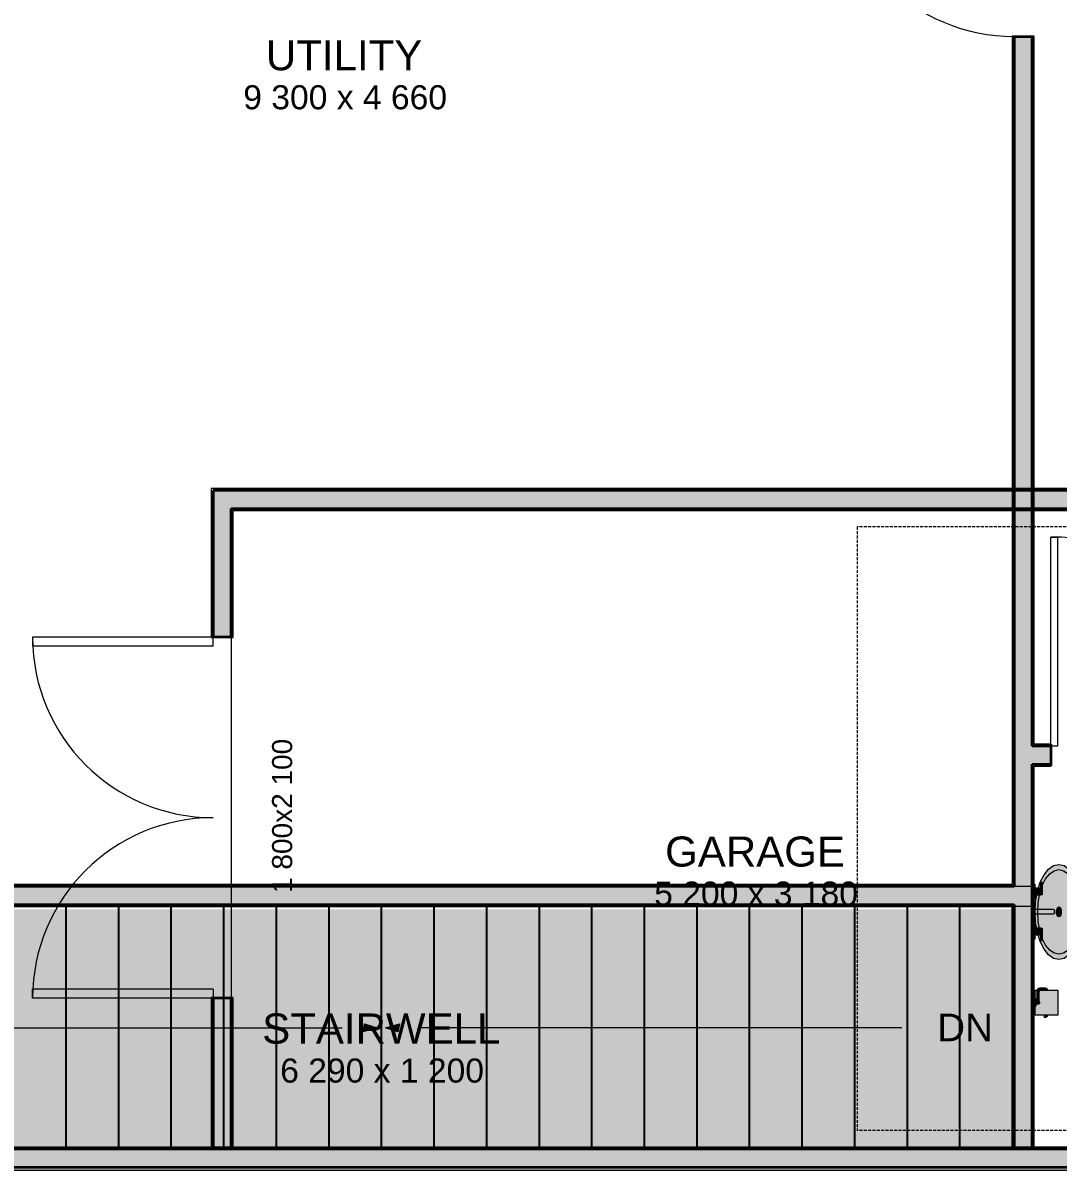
# Model space of a CAD drawing. Header units: inches. Extents: x -2190 to 40245, y -11272 to 33470.
# Drawn here: x 32361 to 37521, y 19635 to 25357 of the extents above; entities that cross this region are included whole.
import ezdxf

# ---------------------------------------------------------------- set-up
doc = ezdxf.new("R2010")
doc.units = ezdxf.units.IN
doc.header["$LTSCALE"] = 96
doc.header["$MEASUREMENT"] = 0
doc.linetypes.add('DASH', pattern=[0.225, 0.15, -0.075])
for name, color, linetype, lineweight, true_color in [('Doors-1', 216, 'Continuous', 18, 0x800080), ('Doors-2', 216, 'Continuous', 18, 0x800080), ('Doors-3', 216, 'Continuous', 18, 0x800080), ('Doors__Labels-1', 176, 'Continuous', 18, 0x000080), ('Fixtures__Interior-2', 16, 'Continuous', 18, 0x800000), ('Room_Labels-1', 136, 'Continuous', 18, 0x008080), ('Room_Labels-3', 136, 'Continuous', 18, 0x008080), ('Rooms__Interior_Dimensions-1', 136, 'Continuous', 18, 0x008080), ('Rooms__Interior_Dimensions-3', 136, 'Continuous', 18, 0x008080), ('Stairs_&_Landings-2', 18, 'Continuous', 25, 0x000000), ('Stairs_&_Landings-3', 18, 'Continuous', 25, 0x000000), ('Walls___Normal-1', 18, 'Continuous', 35, 0x000000), ('Walls___Normal-2', 18, 'Continuous', 35, 0x000000), ('Walls___Normal-3', 18, 'Continuous', 35, 0x000000), ('Walls___Normal-Ext_T_Frame_-_600_OC_-_Int_PB_Ext_WRC_cladding-L1-1', 18, 'Continuous', 35, 0x000000), ('Walls___Normal-Ext_T_Frame_-_600_OC_-_Int_PB_Ext_WRC_cladding-L1-2', 18, 'Continuous', 35, 0x000000), ('Walls___Normal-Ext_T_Frame_-_600_OC_-_Int_PB_Ext_WRC_cladding-L1-3', 18, 'Continuous', 35, 0x000000), ('Walls___Normal-Ext_T_Frame_-_600_OC_-_Int_PB_Ext_WRC_cladding-L2-1', 18, 'Continuous', 35, 0x000000), ('Walls___Normal-Ext_T_Frame_-_600_OC_-_Int_PB_Ext_WRC_cladding-L2-2', 18, 'Continuous', 35, 0x000000), ('Walls___Normal-Ext_T_Frame_-_600_OC_-_Int_PB_Ext_WRC_cladding-L2-3', 18, 'Continuous', 35, 0x000000), ('Walls___Normal-Ext_T_Frame_-_600_OC_-_Int_PB_Ext_WRC_cladding-L3-1', 18, 'Continuous', 35, 0x000000), ('Walls___Normal-Ext_T_Frame_-_600_OC_-_Int_PB_Ext_WRC_cladding-L3-2', 18, 'Continuous', 35, 0x000000), ('Walls___Normal-Ext_T_Frame_-_600_OC_-_Int_PB_Ext_WRC_cladding-L3-3', 18, 'Continuous', 35, 0x000000), ('Walls___Normal-Ext_T_Frame_-_600_OC_-_Int_PB_Ext_WRC_cladding-L4-1', 18, 'Continuous', 35, 0x000000), ('Walls___Normal-Ext_T_Frame_-_600_OC_-_Int_PB_Ext_WRC_cladding-L4-2', 18, 'Continuous', 35, 0x000000), ('Walls___Normal-Ext_T_Frame_-_600_OC_-_Int_PB_Ext_WRC_cladding-L4-3', 18, 'Continuous', 35, 0x000000), ('Walls___Normal-Int_S_Frame_-_600_OC_-_PB_both_sides-L1-1', 18, 'Continuous', 35, 0x000000), ('Walls___Normal-Int_S_Frame_-_600_OC_-_PB_both_sides-L1-2', 18, 'Continuous', 35, 0x000000), ('Walls___Normal-Int_S_Frame_-_600_OC_-_PB_both_sides-L2-1', 18, 'Continuous', 35, 0x000000), ('Walls___Normal-Int_S_Frame_-_600_OC_-_PB_both_sides-L2-2', 18, 'Continuous', 35, 0x000000), ('Walls___Normal-Int_S_Frame_-_600_OC_-_PB_both_sides-L3-1', 18, 'Continuous', 35, 0x000000), ('Walls___Normal-Int_S_Frame_-_600_OC_-_PB_both_sides-L3-2', 18, 'Continuous', 35, 0x000000), ('Walls___Normal-Int_S_Frame_-_600_OC_-_PB_both_sides-L4-1', 18, 'Continuous', 35, 0x000000), ('Walls___Normal-Int_S_Frame_-_600_OC_-_PB_both_sides-L4-2', 18, 'Continuous', 35, 0x000000), ('Walls___Railings-3', 18, 'Continuous', 18, 0x000000)]:
    doc.layers.add(name, color=color, linetype=linetype, lineweight=lineweight, true_color=true_color)
doc.linetypes.add('AIR_SUPPLY', pattern='A,0.37,-0.2,-1e-07,["A / S",Standard,S=0.0938,R=0,X=-0.1,Y=-0.05],-0.25,0.38', length=1.2)

# ---------------------------------------------------------------- blocks, each defined once
blk = doc.blocks.new('Plumbing_Fixtures_Sinks_Bathroom_Sinks_With_Fixtures_Vanity_Round_Vessel')
at = {"color": 16, "linetype": 'Continuous', "lineweight": 18, "true_color": 0x800000}
for p, q in [((-46.6, 166.4), (-32.6, 166.4)), ((48.3, 166.4), (34.3, 166.4))]:
    blk.add_line(p, q, dxfattribs=at)
for points in [[(-85.6, 53.8), (-92.6, 73.9), (-95, 95), (-92.6, 116.1), (-85.6, 136.2), (-74.3, 154.2), (-59.2, 169.3), (-41.2, 180.6), (-21.1, 187.6), (0, 190), (21.1, 187.6), (41.2, 180.6), (59.2, 169.3), (74.3, 154.2), (85.6, 136.2), (92.6, 116.1), (95, 95), (92.6, 73.9), (85.6, 53.8), (74.3, 35.8), (59.2, 20.7), (41.2, 9.4), (21.1, 2.4), (0, 0), (-21.1, 2.4), (-41.2, 9.4), (-59.2, 20.7), (-74.3, 35.8)], [(-31.6, 166.4), (-32.6, 166.4), (-32.6, 161.4), (-57.5, 161.4), (-57.5, 166.4), (-46.6, 166.4), (-46.6, 191.3), (-31.6, 191.3)], [(-54, 193.2), (-24.1, 193.2), (-24.1, 191.3), (-54, 191.3)], [(5.9, 117.5), (5.2, 115.4), (3.4, 113.8), (0.9, 113.2), (-1.6, 113.8), (-3.4, 115.4), (-4.1, 117.5), (-4.1, 191.3), (5.9, 191.3)], [(25.9, 193.2), (55.8, 193.2), (55.8, 191.3), (25.9, 191.3)], [(48.3, 191.3), (48.3, 166.4), (59.3, 166.4), (59.3, 161.4), (34.3, 161.4), (34.3, 166.4), (33.3, 166.4), (33.3, 191.3)], [(-66.1, 42.3), (-76.1, 58.3), (-82.4, 76.2), (-84.5, 95), (-82.4, 113.8), (-76.1, 131.7), (-66.1, 147.7), (-52.7, 161.1), (-36.7, 171.1), (-18.8, 177.4), (0, 179.5), (18.8, 177.4), (36.7, 171.1), (52.7, 161.1), (66.1, 147.7), (76.1, 131.7), (82.4, 113.8), (84.5, 95), (82.4, 76.2), (76.1, 58.3), (66.1, 42.3), (52.7, 28.9), (36.7, 18.9), (18.8, 12.6), (0, 10.5), (-18.8, 12.6), (-36.7, 18.9), (-52.7, 28.9)], [(-10, 95), (-8.1, 100.9), (-3.1, 104.5), (3.1, 104.5), (8.1, 100.9), (10, 95), (8.1, 89.1), (3.1, 85.5), (-3.1, 85.5), (-8.1, 89.1)]]:
    blk.add_lwpolyline(points, close=True, dxfattribs=at)
at = {"color": 16, "true_color": 0x800000}
blk.add_lwpolyline([(-14.1, 193.2), (15.9, 193.2), (15.9, 191.3), (-14.1, 191.3)], close=True, dxfattribs=at)
at = {"color": 7, "linetype": 'Continuous', "lineweight": 18, "true_color": 0xffffff}
for points in [[(-74.3, 35.8), (-21.1, 187.6), (21.1, 187.6), (0, 190)], [(-74.3, 35.8), (-59.2, 169.3), (-21.1, 187.6), (-41.2, 180.6)], [(-74.3, 35.8), (21.1, 187.6), (59.2, 169.3), (41.2, 180.6)], [(-54, 191.3), (-54, 193.2), (-24.1, 191.3), (-24.1, 193.2)], [(-31.6, 191.3), (-31.6, 166.4), (-46.6, 166.4), (-32.6, 166.4)], [(-31.6, 191.3), (-46.6, 166.4), (-31.6, 191.3), (-46.6, 191.3)], [(5.9, 191.3), (-1.6, 113.8), (-4.1, 117.5), (-3.4, 115.4)], [(5.9, 191.3), (-4.1, 117.5), (5.9, 191.3), (-4.1, 191.3)], [(5.9, 191.3), (3.4, 113.8), (-1.6, 113.8), (0.9, 113.2)], [(5.9, 191.3), (5.9, 117.5), (3.4, 113.8), (5.2, 115.4)], [(25.9, 191.3), (25.9, 193.2), (55.8, 191.3), (55.8, 193.2)], [(33.3, 191.3), (48.3, 191.3), (34.3, 166.4), (48.3, 166.4)], [(33.3, 191.3), (34.3, 166.4), (33.3, 191.3), (33.3, 166.4)], [(-74.3, 35.8), (-85.6, 136.2), (-59.2, 169.3), (-74.3, 154.2)], [(-74.3, 35.8), (59.2, 169.3), (85.6, 136.2), (74.3, 154.2)], [(-52.7, 28.9), (-66.1, 147.7), (-36.7, 171.1), (-52.7, 161.1)], [(-46.6, 166.4), (-32.6, 166.4), (-57.5, 161.4), (-32.6, 161.4)], [(-46.6, 166.4), (-57.5, 161.4), (-46.6, 166.4), (-57.5, 166.4)], [(-52.7, 28.9), (-36.7, 171.1), (0, 179.5), (-18.8, 177.4)], [(-52.7, 28.9), (0, 179.5), (36.7, 171.1), (18.8, 177.4)], [(-52.7, 28.9), (36.7, 171.1), (66.1, 147.7), (52.7, 161.1)], [(34.3, 166.4), (48.3, 166.4), (59.3, 161.4), (59.3, 166.4)], [(34.3, 166.4), (59.3, 161.4), (34.3, 166.4), (34.3, 161.4)], [(-52.7, 28.9), (-82.4, 113.8), (-66.1, 147.7), (-76.1, 131.7)], [(-52.7, 28.9), (66.1, 147.7), (82.4, 113.8), (76.1, 131.7)], [(-74.3, 35.8), (-95, 95), (-85.6, 136.2), (-92.6, 116.1)], [(-74.3, 35.8), (85.6, 136.2), (95, 95), (92.6, 116.1)], [(-74.3, 35.8), (-85.6, 53.8), (-95, 95), (-92.6, 73.9)], [(-52.7, 28.9), (-82.4, 76.2), (-82.4, 113.8), (-84.5, 95)], [(-74.3, 35.8), (95, 95), (85.6, 53.8), (92.6, 73.9)], [(-52.7, 28.9), (82.4, 113.8), (82.4, 76.2), (84.5, 95)], [(-8.1, 89.1), (-10, 95), (-3.1, 104.5), (-8.1, 100.9)], [(-8.1, 89.1), (-3.1, 104.5), (8.1, 100.9), (3.1, 104.5)], [(-8.1, 89.1), (8.1, 100.9), (8.1, 89.1), (10, 95)], [(-52.7, 28.9), (-66.1, 42.3), (-82.4, 76.2), (-76.1, 58.3)], [(-52.7, 28.9), (82.4, 76.2), (66.1, 42.3), (76.1, 58.3)], [(-8.1, 89.1), (8.1, 89.1), (-3.1, 85.5), (3.1, 85.5)], [(-74.3, 35.8), (85.6, 53.8), (59.2, 20.7), (74.3, 35.8)], [(-74.3, 35.8), (59.2, 20.7), (21.1, 2.4), (41.2, 9.4)], [(-74.3, 35.8), (21.1, 2.4), (-21.1, 2.4), (0, 0)], [(-74.3, 35.8), (-21.1, 2.4), (-59.2, 20.7), (-41.2, 9.4)], [(-52.7, 28.9), (66.1, 42.3), (36.7, 18.9), (52.7, 28.9)], [(-52.7, 28.9), (36.7, 18.9), (0, 10.5), (18.8, 12.6)], [(-52.7, 28.9), (0, 10.5), (-36.7, 18.9), (-18.8, 12.6)]]:
    blk.add_solid(points, dxfattribs=at)
at = {"color": 7, "true_color": 0xffffff}
blk.add_solid([(-14.1, 191.3), (-14.1, 193.2), (15.9, 191.3), (15.9, 193.2)], dxfattribs=at)
blk = doc.blocks.new('Bathroom_Hardware_Tissue_Paper_TP_Holder')
at = {"color": 16, "linetype": 'Continuous', "lineweight": 18, "true_color": 0x800000}
for points in [[(-10.6, 46.9), (10.6, 46.9), (5.7, 43.6), (0.1, 42.5), (-5.7, 43.6)], [(-25.8, 20.6), (-27.6, 21.6), (-28.8, 22.9), (-29.3, 23.8), (-30, 25.3), (-29.5, 26.4), (-28.1, 27), (-26.8, 26.6), (-26.3, 25.5), (-25.5, 24.8), (-24.7, 24.3), (-24.7, 20.3)], [(25.4, 24.7), (25.5, 24.7), (26.3, 25.6), (26.3, 35.2), (26.3, 35.2), (25.5, 36), (24.2, 36.7), (22.7, 37.2), (21, 37.5), (2.5, 37.5), (2.2, 37.1), (1.2, 36.4), (0, 36.2), (-1.2, 36.4), (-2.2, 37.1), (-2.9, 38.1), (-3.1, 39.3), (-2.9, 40.5), (-2.2, 41.5), (-1.2, 42.2), (0, 42.6), (1.1, 42.3), (2.2, 41.5), (2.5, 41.2), (21.3, 41.2), (23.7, 40.8), (25.8, 40.1), (27.6, 39.1), (28.8, 37.9), (29.3, 36.9), (30, 35.4), (30, 25.3), (29.3, 23.8), (28.8, 22.9), (27.6, 21.6), (25.8, 20.6), (25.4, 20.5)]]:
    blk.add_lwpolyline(points, close=True, dxfattribs=at)
at = {"color": 16, "true_color": 0x800000}
blk.add_lwpolyline([(25.4, 0), (-24.7, 0), (-24.7, 45.1), (25.4, 45.1)], close=True, dxfattribs=at)
at = {"color": 7, "linetype": 'Continuous', "lineweight": 18, "true_color": 0xffffff}
for points in [[(-5.7, 43.6), (-10.6, 46.9), (5.7, 43.6), (10.6, 46.9)], [(-28.1, 27), (-29.3, 23.8), (-29.5, 26.4), (-30, 25.3)], [(-28.1, 27), (-27.6, 21.6), (-29.3, 23.8), (-28.8, 22.9)], [(-26.3, 25.5), (-28.1, 27), (-26.3, 25.5), (-26.8, 26.6)], [(-28.1, 27), (-26.3, 25.5), (-27.6, 21.6), (-25.5, 24.8)], [(-27.6, 21.6), (-25.5, 24.8), (-24.7, 20.3), (-24.7, 24.3)], [(-5.7, 43.6), (5.7, 43.6), (-5.7, 43.6), (0.1, 42.5)], [(2.5, 41.2), (-2.9, 38.1), (-2.9, 40.5), (-3.1, 39.3)], [(2.5, 41.2), (-2.9, 40.5), (-1.2, 42.2), (-2.2, 41.5)], [(2.5, 41.2), (-1.2, 36.4), (-2.9, 38.1), (-2.2, 37.1)], [(2.5, 41.2), (-1.2, 42.2), (1.1, 42.3), (0, 42.6)], [(2.5, 41.2), (1.2, 36.4), (-1.2, 36.4), (0, 36.2)], [(2.5, 41.2), (1.1, 42.3), (2.5, 41.2), (2.2, 41.5)], [(2.5, 41.2), (2.5, 37.5), (1.2, 36.4), (2.2, 37.1)], [(21.3, 41.2), (21, 37.5), (2.5, 41.2), (2.5, 37.5)], [(23.7, 40.8), (22.7, 37.2), (21.3, 41.2), (21, 37.5)], [(25.8, 40.1), (24.2, 36.7), (23.7, 40.8), (22.7, 37.2)], [(27.6, 39.1), (25.5, 36), (25.8, 40.1), (24.2, 36.7)], [(25.4, 20.5), (25.4, 24.7), (27.6, 21.6), (25.5, 24.7)], [(29.3, 36.9), (26.3, 35.2), (27.6, 39.1), (25.5, 36)], [(27.6, 21.6), (25.5, 24.7), (29.3, 23.8), (26.3, 25.6)], [(29.3, 23.8), (26.3, 25.6), (29.3, 36.9), (26.3, 35.2)], [(29.3, 36.9), (27.6, 39.1), (29.3, 36.9), (28.8, 37.9)], [(27.6, 21.6), (29.3, 23.8), (27.6, 21.6), (28.8, 22.9)], [(29.3, 23.8), (29.3, 36.9), (30, 25.3), (30, 35.4)], [(-27.6, 21.6), (-24.7, 20.3), (-27.6, 21.6), (-25.8, 20.6)], [(25.4, 20.5), (27.6, 21.6), (25.4, 20.5), (25.8, 20.6)]]:
    blk.add_solid(points, dxfattribs=at)
at = {"color": 7, "true_color": 0xffffff}
blk.add_solid([(25.4, 45.1), (25.4, 0), (-24.7, 45.1), (-24.7, 0)], dxfattribs=at)

msp = doc.modelspace()

# ---------------------------------------------------------------- linework, layer by layer
at = {"layer": 'Doors-1', "linetype": 'DASH'}
for p, q in [((36519.6, 22843.9), (36519.6, 19831.9)), ((38619.6, 22843.9), (36519.6, 22843.9)), ((38619.6, 19831.9), (36519.6, 19831.9))]:
    msp.add_line(p, q, dxfattribs=at)
at = {"layer": 'Doors-1', "color": 216, "linetype": 'Continuous', "lineweight": 18, "true_color": 0x800080}
for p, q in [((33309.6, 22292.9), (32409.6, 22292.9)), ((32409.6, 22292.9), (32409.6, 22247.9)), ((33309.6, 22247.9), (33309.6, 22292.9)), ((33399.6, 22292.9), (33399.6, 20492.9)), ((33309.6, 22247.9), (32409.6, 22247.9)), ((32409.6, 20492.9), (32409.6, 20537.9)), ((33309.6, 20537.9), (32409.6, 20537.9)), ((33309.6, 20492.9), (32409.6, 20492.9)), ((33309.6, 20537.9), (33309.6, 20492.9))]:
    msp.add_line(p, q, dxfattribs=at)
for centre, start, end in [((33309.6, 22292.9), 180, 270), ((33309.6, 20492.9), 90, 180)]:
    msp.add_arc(centre, 900, start, end, dxfattribs=at)
at = {"layer": 'Doors-2', "color": 216, "linetype": 'Continuous', "lineweight": 18, "true_color": 0x800080}
for p, q in [((37484.8, 21750), (37484.8, 22792.8)), ((37484.8, 22792.8), (37519.8, 22792.8)), ((37519.8, 21750), (37519.8, 22792.8)), ((37519.8, 21750), (37484.8, 21750))]:
    msp.add_line(p, q, dxfattribs=at)
for centre, radius, start, end in [((37302.8, 26189.9), 900, 180, 270), ((37484.8, 21750), 1042.8, 0, 90)]:
    msp.add_arc(centre, radius, start, end, dxfattribs=at)
at = {"layer": 'Doors-3', "color": 216, "linetype": 'Continuous', "lineweight": 18, "true_color": 0x800080}
msp.add_line((37292.8, 20950), (37292.8, 19750), dxfattribs=at)
at = {"layer": 'Stairs_&_Landings-2', "color": 18, "linetype": 'Continuous', "lineweight": 25, "true_color": 0x000000}
for p, q in [((32575.1, 20950), (32575.1, 19740)), ((32837.2, 20950), (32837.2, 19740)), ((33099.3, 20950), (33099.3, 19740)), ((33361.4, 20950), (33361.4, 19740)), ((33623.5, 20950), (33623.5, 19740)), ((33885.6, 20950), (33885.6, 19740)), ((34147.7, 20950), (34147.7, 19740)), ((34409.8, 20950), (34409.8, 19740)), ((34671.8, 20950), (34671.8, 19740)), ((34933.9, 20950), (34933.9, 19740)), ((35196, 20950), (35196, 19740)), ((35458.1, 20950), (35458.1, 19740)), ((35720.2, 20950), (35720.2, 19740)), ((35982.3, 20950), (35982.3, 19740)), ((36244.4, 20950), (36244.4, 19740)), ((36506.5, 20950), (36506.5, 19740)), ((36768.6, 20950), (36768.6, 19740)), ((37030.7, 20950), (37030.7, 19740)), ((37292.8, 20950), (37292.8, 19740))]:
    msp.add_line(p, q, dxfattribs=at)
at = {"layer": 'Stairs_&_Landings-2', "color": 176, "lineweight": 18, "true_color": 0x000080}
for p, q in [((31552.5, 20345), (33952.5, 20345)), ((34057.5, 20325), (34064.5, 20365)), ((34127.5, 20345), (34057.5, 20325)), ((34064.5, 20365), (34127.5, 20345))]:
    msp.add_line(p, q, dxfattribs=at)
at = {"layer": 'Stairs_&_Landings-2', "color": 7, "linetype": 'AIR_SUPPLY', "true_color": 0xffffff}
for points in [[(32575.1, 20935), (32575.1, 19755), (32313, 20935), (32313, 19755)], [(32837.2, 20935), (32837.2, 19755), (32575.1, 20935), (32575.1, 19755)], [(33099.3, 20935), (33099.3, 19755), (32837.2, 20935), (32837.2, 19755)], [(33361.4, 20935), (33361.4, 19755), (33099.3, 20935), (33099.3, 19755)], [(33623.5, 20935), (33623.5, 19755), (33361.4, 20935), (33361.4, 19755)], [(33885.6, 20935), (33885.6, 19755), (33623.5, 20935), (33623.5, 19755)], [(34147.7, 20935), (34147.7, 19755), (33885.6, 20935), (33885.6, 19755)], [(34409.8, 20935), (34409.8, 19755), (34147.7, 20935), (34147.7, 19755)], [(34671.8, 20935), (34671.8, 19755), (34409.8, 20935), (34409.8, 19755)], [(34933.9, 20935), (34933.9, 19755), (34671.8, 20935), (34671.8, 19755)], [(35196, 20935), (35196, 19755), (34933.9, 20935), (34933.9, 19755)], [(35458.1, 20935), (35458.1, 19755), (35196, 20935), (35196, 19755)], [(35720.2, 20935), (35720.2, 19755), (35458.1, 20935), (35458.1, 19755)], [(35982.3, 20935), (35982.3, 19755), (35720.2, 20935), (35720.2, 19755)], [(36244.4, 20935), (36244.4, 19755), (35982.3, 20935), (35982.3, 19755)], [(36506.5, 20935), (36506.5, 19755), (36244.4, 20935), (36244.4, 19755)], [(36768.6, 20935), (36768.6, 19755), (36506.5, 20935), (36506.5, 19755)], [(37030.7, 20935), (37030.7, 19755), (36768.6, 20935), (36768.6, 19755)], [(37292.8, 20935), (37292.8, 19755), (37030.7, 20935), (37030.7, 19755)]]:
    msp.add_solid(points, dxfattribs=at)
at = {"layer": 'Stairs_&_Landings-2', "color": 7, "lineweight": 18, "true_color": 0xffffff}
msp.add_solid([(34127.5, 20345), (34057.5, 20325), (34127.5, 20345), (34064.5, 20365)], dxfattribs=at)
at = {"layer": 'Stairs_&_Landings-3', "color": 18, "linetype": 'Continuous', "lineweight": 25, "true_color": 0x000000}
for p, q in [((32575.1, 20950), (32313, 20950)), ((32837.2, 20950), (32575.1, 20950)), ((32575.1, 20950), (32575.1, 19740)), ((33099.3, 20950), (32837.2, 20950)), ((32837.2, 20950), (32837.2, 19740)), ((33361.4, 20950), (33099.3, 20950)), ((33099.3, 20950), (33099.3, 19740)), ((33623.5, 20950), (33361.4, 20950)), ((33361.4, 20950), (33361.4, 19740)), ((33885.6, 20950), (33623.5, 20950)), ((33623.5, 20950), (33623.5, 19740)), ((34147.7, 20950), (33885.6, 20950)), ((33885.6, 20950), (33885.6, 19740)), ((34409.8, 20950), (34147.7, 20950)), ((34147.7, 20950), (34147.7, 19740)), ((34671.8, 20950), (34409.8, 20950)), ((34409.8, 20950), (34409.8, 19740)), ((34933.9, 20950), (34671.8, 20950)), ((34671.8, 20950), (34671.8, 19740)), ((35196, 20950), (34933.9, 20950)), ((34933.9, 20950), (34933.9, 19740)), ((35458.1, 20950), (35196, 20950)), ((35196, 20950), (35196, 19740)), ((35720.2, 20950), (35458.1, 20950)), ((35458.1, 20950), (35458.1, 19740)), ((35982.3, 20950), (35720.2, 20950)), ((35720.2, 20950), (35720.2, 19740)), ((36244.4, 20950), (35982.3, 20950)), ((35982.3, 20950), (35982.3, 19740)), ((36506.5, 20950), (36244.4, 20950)), ((36244.4, 20950), (36244.4, 19740)), ((36768.6, 20950), (36506.5, 20950)), ((36506.5, 20950), (36506.5, 19740)), ((37030.7, 20950), (36768.6, 20950)), ((36768.6, 20950), (36768.6, 19740)), ((37292.8, 20950), (37030.7, 20950)), ((37030.7, 20950), (37030.7, 19740)), ((37292.8, 20950), (37292.8, 19740)), ((32313, 19740), (32575.1, 19740)), ((32575.1, 19740), (32837.2, 19740)), ((32837.2, 19740), (33099.3, 19740)), ((33099.3, 19740), (33361.4, 19740)), ((33361.4, 19740), (33623.5, 19740)), ((33623.5, 19740), (33885.6, 19740)), ((33885.6, 19740), (34147.7, 19740)), ((34147.7, 19740), (34409.8, 19740)), ((34409.8, 19740), (34671.8, 19740)), ((34671.8, 19740), (34933.9, 19740)), ((34933.9, 19740), (35196, 19740)), ((35196, 19740), (35458.1, 19740)), ((35458.1, 19740), (35720.2, 19740)), ((35720.2, 19740), (35982.3, 19740)), ((35982.3, 19740), (36244.4, 19740)), ((36244.4, 19740), (36506.5, 19740)), ((36506.5, 19740), (36768.6, 19740)), ((36768.6, 19740), (37030.7, 19740)), ((37030.7, 19740), (37292.8, 19740))]:
    msp.add_line(p, q, dxfattribs=at)
at = {"layer": 'Stairs_&_Landings-3', "color": 176, "lineweight": 18, "true_color": 0x000080}
for p, q in [((34167.8, 20345), (34237.8, 20365)), ((34230.8, 20325), (34167.8, 20345)), ((34237.8, 20365), (34230.8, 20325)), ((36742.8, 20345), (34342.8, 20345))]:
    msp.add_line(p, q, dxfattribs=at)
at = {"layer": 'Stairs_&_Landings-3', "color": 7, "linetype": 'AIR_SUPPLY', "true_color": 0xffffff}
for points in [[(32575.1, 20935), (32575.1, 19755), (32313, 20935), (32313, 19755)], [(32837.2, 20935), (32837.2, 19755), (32575.1, 20935), (32575.1, 19755)], [(33099.3, 20935), (33099.3, 19755), (32837.2, 20935), (32837.2, 19755)], [(33361.4, 20935), (33361.4, 19755), (33099.3, 20935), (33099.3, 19755)], [(33623.5, 20935), (33623.5, 19755), (33361.4, 20935), (33361.4, 19755)], [(33885.6, 20935), (33885.6, 19755), (33623.5, 20935), (33623.5, 19755)], [(34147.7, 20935), (34147.7, 19755), (33885.6, 20935), (33885.6, 19755)], [(34409.8, 20935), (34409.8, 19755), (34147.7, 20935), (34147.7, 19755)], [(34671.8, 20935), (34671.8, 19755), (34409.8, 20935), (34409.8, 19755)], [(34933.9, 20935), (34933.9, 19755), (34671.8, 20935), (34671.8, 19755)], [(35196, 20935), (35196, 19755), (34933.9, 20935), (34933.9, 19755)], [(35458.1, 20935), (35458.1, 19755), (35196, 20935), (35196, 19755)], [(35720.2, 20935), (35720.2, 19755), (35458.1, 20935), (35458.1, 19755)], [(35982.3, 20935), (35982.3, 19755), (35720.2, 20935), (35720.2, 19755)], [(36244.4, 20935), (36244.4, 19755), (35982.3, 20935), (35982.3, 19755)], [(36506.5, 20935), (36506.5, 19755), (36244.4, 20935), (36244.4, 19755)], [(36768.6, 20935), (36768.6, 19755), (36506.5, 20935), (36506.5, 19755)], [(37030.7, 20935), (37030.7, 19755), (36768.6, 20935), (36768.6, 19755)], [(37292.8, 20935), (37292.8, 19755), (37030.7, 20935), (37030.7, 19755)]]:
    msp.add_solid(points, dxfattribs=at)
at = {"layer": 'Stairs_&_Landings-3', "color": 7, "lineweight": 18, "true_color": 0xffffff}
msp.add_solid([(34167.8, 20345), (34237.8, 20365), (34167.8, 20345), (34230.8, 20325)], dxfattribs=at)
at = {"layer": 'Walls___Normal-1'}
for p, q in [((33409.6, 22292.9), (33299.6, 22292.9)), ((33409.6, 20492.9), (33299.6, 20492.9))]:
    msp.add_line(p, q, dxfattribs=at)
at = {"layer": 'Walls___Normal-1', "color": 8, "true_color": 0x808080}
for points in [[(38619.6, 22935.8), (33399.6, 22935.8), (38619.6, 23025.8), (33309.6, 23025.8)], [(33399.6, 22935.8), (33399.6, 22292.9), (33309.6, 23025.8), (33309.6, 22292.9)], [(33399.6, 20492.9), (33399.6, 19740), (33309.6, 20492.9), (33309.6, 19740)], [(38709.6, 19650), (24367.5, 19650), (38619.6, 19740), (24365, 19740)]]:
    msp.add_solid(points, dxfattribs=at)
at = {"layer": 'Walls___Normal-1', "color": 1, "true_color": 0xff0000}
msp.add_solid([(38724.6, 19635), (24377.5, 19635), (38709.6, 19650), (24367.5, 19650)], dxfattribs=at)
at = {"layer": 'Walls___Normal-2'}
for p, q in [((37292.8, 25289.9), (37402.8, 25289.9)), ((37484.8, 21760), (37484.8, 21650))]:
    msp.add_line(p, q, dxfattribs=at)
at = {"layer": 'Walls___Normal-2', "color": 8, "true_color": 0x808080}
for points in [[(37302.8, 19740), (37302.8, 25289.9), (37392.8, 19740), (37392.8, 25289.9)], [(37392.8, 21750), (37484.8, 21750), (37392.8, 21660), (37484.8, 21660)], [(29932.8, 21050), (37302.8, 21050), (30022.8, 20960), (37302.8, 20960)], [(38709.6, 19650), (24367.5, 19650), (38619.6, 19740), (24367.5, 19740)]]:
    msp.add_solid(points, dxfattribs=at)
at = {"layer": 'Walls___Normal-2', "color": 1, "true_color": 0xff0000}
msp.add_solid([(38724.6, 19635), (24382.5, 19635), (38709.6, 19650), (24367.5, 19650)], dxfattribs=at)
at = {"layer": 'Walls___Normal-3', "color": 8, "true_color": 0x808080}
msp.add_solid([(38709.6, 19650), (24367.5, 19650), (38619.6, 19740), (24367.5, 19740)], dxfattribs=at)
at = {"layer": 'Walls___Normal-3', "color": 1, "true_color": 0xff0000}
msp.add_solid([(38724.6, 19635), (24377.5, 19635), (38709.6, 19650), (24367.5, 19650)], dxfattribs=at)
at = {"layer": 'Walls___Normal-Ext_T_Frame_-_600_OC_-_Int_PB_Ext_WRC_cladding-L1-1', "color": 18, "linetype": 'Continuous', "lineweight": 0, "true_color": 0x000000}
msp.add_line((24377.5, 19635), (38724.6, 19635), dxfattribs=at)
at = {"layer": 'Walls___Normal-Ext_T_Frame_-_600_OC_-_Int_PB_Ext_WRC_cladding-L1-2', "color": 18, "linetype": 'Continuous', "lineweight": 0, "true_color": 0x000000}
msp.add_line((24382.5, 19635), (38724.6, 19635), dxfattribs=at)
at = {"layer": 'Walls___Normal-Ext_T_Frame_-_600_OC_-_Int_PB_Ext_WRC_cladding-L1-3', "color": 18, "linetype": 'Continuous', "lineweight": 0, "true_color": 0x000000}
msp.add_line((24377.5, 19635), (38724.6, 19635), dxfattribs=at)
at = {"layer": 'Walls___Normal-Ext_T_Frame_-_600_OC_-_Int_PB_Ext_WRC_cladding-L2-1', "color": 18, "linetype": 'Continuous', "lineweight": 35, "true_color": 0x000000}
msp.add_line((24367.5, 19650), (38709.6, 19650), dxfattribs=at)
at = {"layer": 'Walls___Normal-Ext_T_Frame_-_600_OC_-_Int_PB_Ext_WRC_cladding-L2-2', "color": 18, "linetype": 'Continuous', "lineweight": 35, "true_color": 0x000000}
msp.add_line((24367.5, 19650), (38709.6, 19650), dxfattribs=at)
at = {"layer": 'Walls___Normal-Ext_T_Frame_-_600_OC_-_Int_PB_Ext_WRC_cladding-L2-3', "color": 18, "linetype": 'Continuous', "lineweight": 35, "true_color": 0x000000}
msp.add_line((24367.5, 19650), (38709.6, 19650), dxfattribs=at)
at = {"layer": 'Walls___Normal-Ext_T_Frame_-_600_OC_-_Int_PB_Ext_WRC_cladding-L3-1', "color": 18, "linetype": 'Continuous', "lineweight": 35, "true_color": 0x000000}
for p, q in [((33309.6, 19740), (29302.5, 19740)), ((38619.6, 19740), (33399.6, 19740))]:
    msp.add_line(p, q, dxfattribs=at)
at = {"layer": 'Walls___Normal-Ext_T_Frame_-_600_OC_-_Int_PB_Ext_WRC_cladding-L3-2', "color": 18, "linetype": 'Continuous', "lineweight": 35, "true_color": 0x000000}
for p, q in [((37302.8, 19740), (30022.8, 19740)), ((38619.6, 19740), (37392.8, 19740))]:
    msp.add_line(p, q, dxfattribs=at)
at = {"layer": 'Walls___Normal-Ext_T_Frame_-_600_OC_-_Int_PB_Ext_WRC_cladding-L3-3', "color": 18, "linetype": 'Continuous', "lineweight": 35, "true_color": 0x000000}
for p, q in [((37342.8, 19740), (30952.5, 19740)), ((38619.6, 19740), (37342.8, 19740))]:
    msp.add_line(p, q, dxfattribs=at)
at = {"layer": 'Walls___Normal-Ext_T_Frame_-_600_OC_-_Int_PB_Ext_WRC_cladding-L4-1', "color": 18, "linetype": 'Continuous', "lineweight": 0, "true_color": 0x000000}
for p, q in [((33299.6, 19750), (29312.5, 19750)), ((38609.6, 19750), (33409.6, 19750))]:
    msp.add_line(p, q, dxfattribs=at)
at = {"layer": 'Walls___Normal-Ext_T_Frame_-_600_OC_-_Int_PB_Ext_WRC_cladding-L4-2', "color": 18, "linetype": 'Continuous', "lineweight": 0, "true_color": 0x000000}
for p, q in [((37292.8, 19750), (30032.8, 19750)), ((38609.6, 19750), (37402.8, 19750))]:
    msp.add_line(p, q, dxfattribs=at)
at = {"layer": 'Walls___Normal-Ext_T_Frame_-_600_OC_-_Int_PB_Ext_WRC_cladding-L4-3', "color": 18, "linetype": 'Continuous', "lineweight": 0, "true_color": 0x000000}
for p, q in [((37342.8, 19750), (30952.5, 19750)), ((38609.6, 19750), (37342.8, 19750))]:
    msp.add_line(p, q, dxfattribs=at)
at = {"layer": 'Walls___Normal-Int_S_Frame_-_600_OC_-_PB_both_sides-L1-1', "color": 18, "linetype": 'Continuous', "lineweight": 0, "true_color": 0x000000}
for p, q in [((33409.6, 22925.8), (38609.6, 22925.8)), ((33409.6, 22292.9), (33409.6, 22925.8)), ((33409.6, 19750), (33409.6, 20492.9))]:
    msp.add_line(p, q, dxfattribs=at)
at = {"layer": 'Walls___Normal-Int_S_Frame_-_600_OC_-_PB_both_sides-L1-2', "color": 18, "linetype": 'Continuous', "lineweight": 0, "true_color": 0x000000}
for p, q in [((37292.8, 25289.9), (37292.8, 21060)), ((37484.8, 21760), (37402.8, 21760)), ((37292.8, 21060), (29922.8, 21060)), ((37292.8, 20950), (37292.8, 19750))]:
    msp.add_line(p, q, dxfattribs=at)
at = {"layer": 'Walls___Normal-Int_S_Frame_-_600_OC_-_PB_both_sides-L2-1', "color": 18, "linetype": 'Continuous', "lineweight": 35, "true_color": 0x000000}
for p, q in [((33399.6, 22935.8), (38619.6, 22935.8)), ((33399.6, 22292.9), (33399.6, 22935.8)), ((33399.6, 19740), (33399.6, 20492.9))]:
    msp.add_line(p, q, dxfattribs=at)
at = {"layer": 'Walls___Normal-Int_S_Frame_-_600_OC_-_PB_both_sides-L2-2', "color": 18, "linetype": 'Continuous', "lineweight": 35, "true_color": 0x000000}
for p, q in [((37302.8, 25289.9), (37302.8, 21050)), ((37484.8, 21750), (37392.8, 21750)), ((37302.8, 21050), (29932.8, 21050)), ((37302.8, 20960), (37302.8, 19740))]:
    msp.add_line(p, q, dxfattribs=at)
at = {"layer": 'Walls___Normal-Int_S_Frame_-_600_OC_-_PB_both_sides-L3-1', "color": 18, "linetype": 'Continuous', "lineweight": 35, "true_color": 0x000000}
for p, q in [((38619.6, 23025.8), (33309.6, 23025.8)), ((33309.6, 23025.8), (33309.6, 22292.9)), ((33309.6, 20492.9), (33309.6, 19740))]:
    msp.add_line(p, q, dxfattribs=at)
at = {"layer": 'Walls___Normal-Int_S_Frame_-_600_OC_-_PB_both_sides-L3-2', "color": 18, "linetype": 'Continuous', "lineweight": 35, "true_color": 0x000000}
for p, q in [((37392.8, 21750), (37392.8, 25289.9)), ((37392.8, 19740), (37392.8, 21660)), ((37392.8, 21660), (37484.8, 21660)), ((30022.8, 20960), (37302.8, 20960))]:
    msp.add_line(p, q, dxfattribs=at)
at = {"layer": 'Walls___Normal-Int_S_Frame_-_600_OC_-_PB_both_sides-L4-1', "color": 18, "linetype": 'Continuous', "lineweight": 0, "true_color": 0x000000}
for p, q in [((38609.6, 23035.8), (33299.6, 23035.8)), ((33299.6, 23035.8), (33299.6, 22292.9)), ((33299.6, 20492.9), (33299.6, 19750))]:
    msp.add_line(p, q, dxfattribs=at)
at = {"layer": 'Walls___Normal-Int_S_Frame_-_600_OC_-_PB_both_sides-L4-2', "color": 18, "linetype": 'Continuous', "lineweight": 0, "true_color": 0x000000}
for p, q in [((37402.8, 21760), (37402.8, 25289.9)), ((37402.8, 19750), (37402.8, 21650)), ((37402.8, 21650), (37484.8, 21650)), ((30032.8, 20950), (37292.8, 20950))]:
    msp.add_line(p, q, dxfattribs=at)
at = {"layer": 'Walls___Railings-3'}
for p, q in [((37392.8, 21050), (30902.5, 21050)), ((37392.8, 20950), (37392.8, 21050)), ((31002.5, 20950), (37292.8, 20950)), ((37292.8, 20950), (37292.8, 20950)), ((37392.8, 20950), (37292.8, 20950)), ((37292.8, 19750), (37292.8, 19740)), ((37392.8, 19750), (37292.8, 19750)), ((37392.8, 19740), (37392.8, 19750))]:
    msp.add_line(p, q, dxfattribs=at)

# ---------------------------------------------------------------- block references
at = {"layer": 'Fixtures__Interior-2', "linetype": 'Continuous', "lineweight": 0, "xscale": 2.5, "rotation": 90}
for name, p, yscale in [('Plumbing_Fixtures_Sinks_Bathroom_Sinks_With_Fixtures_Vanity_Round_Vessel', (37644.1, 20922.5), 1.249080523848534), ('Bathroom_Hardware_Tissue_Paper_TP_Holder', (37519.8, 20469.7), 2.5)]:
    msp.add_blockref(name, p, dxfattribs=dict(at, yscale=yscale))

# ---------------------------------------------------------------- texts
at = {"layer": 'Doors__Labels-1', "color": 176, "lineweight": 0, "true_color": 0x000080, "insert": (33704.5, 21017.4), "char_height": 100, "width": 832, "attachment_point": 7, "rotation": 90}
msp.add_mtext('\\fArial|b0|i0|c0|p0;1 800x2 100', dxfattribs=at)
at = {"layer": 'Room_Labels-1', "color": 136, "lineweight": 18, "true_color": 0x008080, "char_height": 150, "attachment_point": 8}
for s, insert, width in [('\\fArial|b0|i0|c0|p0;UTILITY', (33962.3, 25119.3), 913.5), ('\\fArial|b0|i0|c0|p0;GARAGE', (36010.9, 21146.8), 996)]:
    msp.add_mtext(s, dxfattribs=dict(at, insert=insert, width=width))
at = {"layer": 'Room_Labels-3', "color": 136, "lineweight": 18, "true_color": 0x008080, "insert": (34147.7, 20263.9), "char_height": 150, "width": 1276.5, "attachment_point": 8}
msp.add_mtext('\\fArial|b0|i0|c0|p0;STAIRWELL', dxfattribs=at)
at = {"layer": 'Rooms__Interior_Dimensions-1', "color": 136, "lineweight": 0, "true_color": 0x008080, "char_height": 120, "width": 1092, "attachment_point": 7}
for s, insert in [('\\fArial|b0|i0|c0|p0;9 300 x 4 660', (33459.5, 24925)), ('\\fArial|b0|i0|c0|p0;5 200 x 3 180', (35508.1, 20952.5))]:
    msp.add_mtext(s, dxfattribs=dict(at, insert=insert))
at = {"layer": 'Rooms__Interior_Dimensions-3', "color": 136, "lineweight": 0, "true_color": 0x008080, "insert": (33643.7, 20069.6), "char_height": 120, "width": 1092, "attachment_point": 7}
msp.add_mtext('\\fArial|b0|i0|c0|p0;6 290 x 1 200', dxfattribs=at)
at = {"layer": 'Stairs_&_Landings-3', "color": 176, "lineweight": 0, "true_color": 0x000080, "insert": (36919.1, 20277.8), "char_height": 137.5, "width": 371.25, "attachment_point": 7}
msp.add_mtext('\\fArial|b0|i0|c0|p0;DN', dxfattribs=at)

doc.saveas('drawing.dxf')
